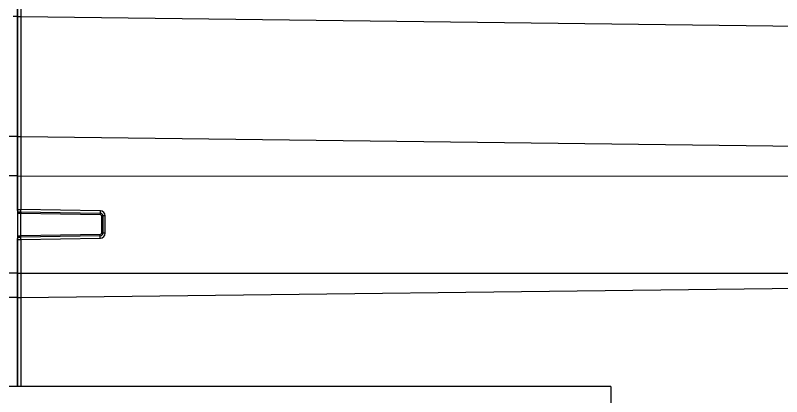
# Model space of a CAD drawing. Header units: millimetres. Extents: x -6 to 705, y -10 to 538.
# Drawn here: x 604.88 to 635.44, y 390.24 to 405.45 of the extents above; entities that cross this region are included whole.
import ezdxf

# ---------------------------------------------------------------- set-up
doc = ezdxf.new("R2010")
doc.units = ezdxf.units.MM
doc.layers.add('02___PRT_ALL_AXES', color=7, linetype='Continuous')

msp = doc.modelspace()

# ---------------------------------------------------------------- linework, layer by layer
at = {"color": 0, "linetype": 'Continuous', "lineweight": -3}
for p, q in [((605.098, 406.171), (605.098, 397.705)), ((604.965, 405.88), (604.965, 390.647)), ((604.965, 405.4), (605.098, 405.403)), ((605.098, 405.403), (644.121, 404.909)), ((604.965, 400.616), (605.098, 400.619)), ((605.098, 400.619), (641.421, 400.159)), ((604.965, 399.044), (641.421, 399.038)), ((604.965, 397.708), (605.098, 397.708)), ((604.965, 397.609), (605.085, 397.613)), ((605.086, 397.614), (608.266, 397.558)), ((608.266, 397.65), (605.098, 397.705)), ((608.266, 397.65), (608.266, 397.558)), ((604.965, 397.56), (605.098, 397.56)), ((605.098, 396.659), (605.098, 397.558)), ((605.098, 397.558), (608.265, 397.502)), ((608.266, 397.558), (608.265, 397.502)), ((608.316, 397.451), (608.316, 396.766)), ((608.371, 397.45), (608.316, 397.451)), ((608.371, 397.45), (608.371, 396.766)), ((608.463, 397.45), (608.371, 397.45)), ((608.463, 396.765), (608.463, 397.45)), ((608.265, 396.714), (605.098, 396.659)), ((608.266, 396.658), (608.265, 396.714)), ((608.371, 396.766), (608.316, 396.766)), ((608.463, 396.765), (608.371, 396.766)), ((604.965, 396.657), (605.098, 396.657)), ((604.965, 396.608), (605.086, 396.604)), ((604.965, 396.508), (605.098, 396.508)), ((608.266, 396.658), (605.086, 396.603)), ((605.098, 396.51), (608.266, 396.565)), ((605.098, 396.51), (605.098, 390.647)), ((608.266, 396.565), (608.266, 396.658)), ((604.965, 395.172), (644.121, 395.166)), ((605.098, 394.197), (644.121, 394.666)), ((604.965, 394.201), (605.098, 394.197)), ((628.629, 390.647), (597.629, 390.647)), ((628.629, 390.647), (628.629, 385.642))]:
    msp.add_line(p, q, dxfattribs=at)
for centre, radius, start, end in [((608.263, 397.45), 0.2, 0.0034, 88.9902), ((608.264, 397.45), 0.107, 0.0176, 88.9838), ((608.264, 396.766), 0.107, 270.9954, 359.9854), ((608.263, 396.765), 0.2, 270.989, 0)]:
    msp.add_arc(centre, radius, start, end, dxfattribs=at)
for points, knots in [([(605.086, 397.614), (605.08, 397.608), (605.082, 397.584), (605.092, 397.568), (605.099, 397.558)], [0, 0, 0, 0, 0.395032, 1, 1, 1, 1]), ([(605.097, 397.705), (605.093, 397.697), (605.087, 397.678), (605.083, 397.656), (605.081, 397.639), (605.081, 397.629), (605.084, 397.621), (605.086, 397.616), (605.086, 397.614)], [0, 0, 0, 0, 0.314033, 0.601634, 0.727066, 0.836249, 0.929228, 1, 1, 1, 1]), ([(608.265, 397.502), (608.278, 397.502), (608.305, 397.491), (608.316, 397.464), (608.316, 397.451)], [0, 0, 0, 0, 0.499998, 1, 1, 1, 1]), ([(608.316, 396.766), (608.316, 396.753), (608.305, 396.726), (608.278, 396.714), (608.265, 396.714)], [0, 0, 0, 0, 0.500015, 1, 1, 1, 1]), ([(605.099, 396.659), (605.092, 396.65), (605.083, 396.634), (605.081, 396.614), (605.083, 396.606), (605.086, 396.603)], [0, 0, 0, 0, 0.594792, 0.830613, 1, 1, 1, 1]), ([(605.086, 396.603), (605.086, 396.601), (605.084, 396.596), (605.081, 396.587), (605.081, 396.577), (605.083, 396.56), (605.087, 396.537), (605.093, 396.519), (605.097, 396.51)], [0, 0, 0, 0, 0.072403, 0.166499, 0.276398, 0.402082, 0.688721, 1, 1, 1, 1])]:
    msp.add_open_spline(points, degree=3, knots=knots, dxfattribs=at)
at = {"layer": '02___PRT_ALL_AXES', "color": 0, "linetype": 'Continuous', "lineweight": -3}
for p, q in [((604.965, 397.671), (604.965, 406.173)), ((604.965, 405.405), (604.789, 405.405)), ((604.965, 400.621), (604.565, 400.621)), ((604.965, 399.044), (604.565, 399.044)), ((604.965, 390.647), (604.965, 396.545)), ((604.965, 395.172), (604.565, 395.172)), ((604.965, 394.196), (604.565, 394.196))]:
    msp.add_line(p, q, dxfattribs=at)

doc.saveas('drawing.dxf')
